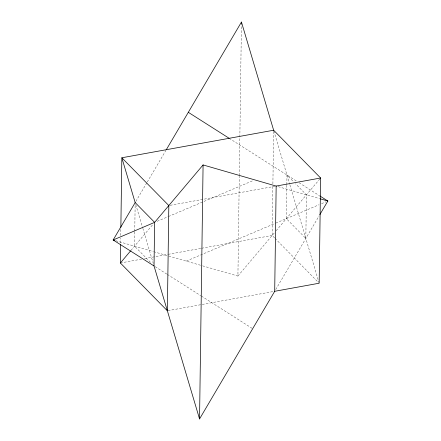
<?xml version="1.0" encoding="UTF-8"?>
<svg xmlns="http://www.w3.org/2000/svg" width="441" height="441" viewBox="0 0 441 441"><rect width="100%" height="100%" fill="white"/><g stroke="black" fill="none" stroke-linecap="round" stroke-linejoin="round"><path stroke-width="0.33" stroke-dasharray="2.21 1.65" d="M120.647 243.046L120.713 238.234M120.751 235.483L120.851 228.609M134.764 231.867L134.56 246.166L151.175 263.062M134.77 231.189L135.139 204.63M202.59 265.846L237.914 276.066L239.303 176.251M239.314 175.562L241.425 24.117M274.572 237.886L272.174 235.45L272.858 186.62M272.896 183.869L273.624 131.605M286.832 185.259L286.369 218.626L305.828 238.416L306.44 194.834L295.52 183.732M286.843 184.575L286.975 175.044L293.623 181.802M135.861 201.41L146.93 182.607M147.277 182.023L165.954 150.293M275.735 289.528L319.108 215.864M131.016 250.372L152.889 224.441M237.914 276.066L274.39 232.82M276.165 230.715L319.742 179.063M157.156 221.305L167.878 216.757M168.506 216.487L253.503 180.419M186.24 261.116L275.134 223.389M275.757 223.124L319.047 204.756M321.561 203.692L325.96 201.824M170.171 205.308L276.165 186.074M120.371 262.99L141.93 259.082M144.62 258.591L167.508 254.44M168.175 254.319L200.953 248.371M201.625 248.25L272.174 235.45M168.032 310.646L274.032 291.413M278.139 186.648L319.411 198.588M115.751 240.725L152.988 251.497M153.644 251.69L168.076 255.863M168.727 256.05L201.934 265.658M229.182 138.298L296.76 181.262M299.064 182.728L319.207 195.534M155.182 266.689L166.742 274.043M167.315 274.407L200.837 295.718M201.416 296.087L252.687 328.683M275.052 238.372L318.204 282.251M273.839 130.889L289.726 184.283M289.919 184.944L318.964 282.565M135.756 204.563L142.636 227.672M142.829 228.328L153.242 263.316"/><path stroke-width="0.66" d="M320.629 178.01L276.165 186.074L203.086 164.934L154.631 222.374L154.025 265.956L199.547 418.95L274.699 291.292L319.163 283.227L320.629 178.01L273.64 130.233L121.837 157.773L168.826 205.55L167.36 310.767L120.371 262.99L120.63 244.424M120.867 227.231L121.837 157.773L135.172 202.584L154.631 222.374L113.155 239.976L154.025 265.956M199.547 418.95L203.086 164.934M241.436 23.428L241.453 22.05L166.301 149.708M274.699 291.292L276.165 186.074M135.172 202.584L113.155 239.976L114.456 240.351M319.808 214.673L327.845 201.024L319.786 195.903M120.371 262.99L130.569 250.901M320.061 198.775L327.845 201.024M188.313 112.317L229.182 138.298M241.453 22.05L273.64 130.233"/></g></svg>
